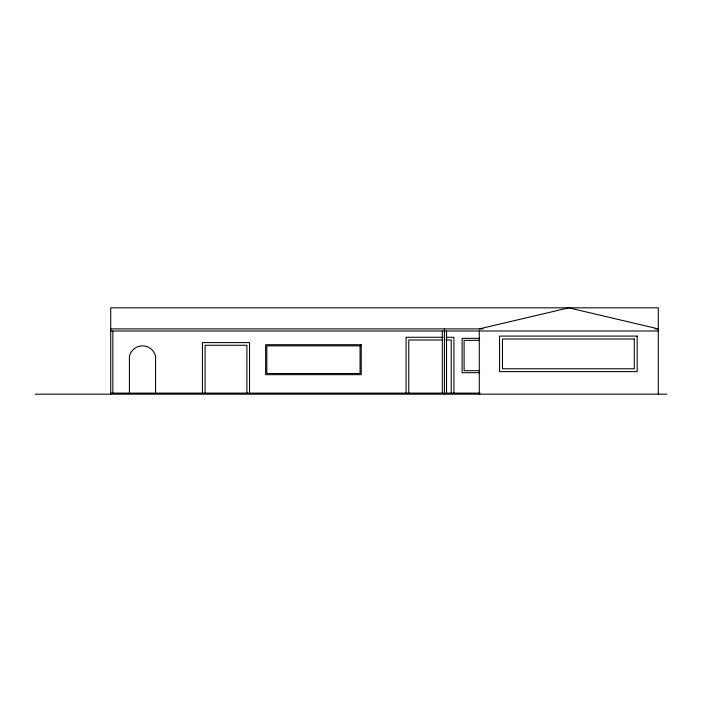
<?xml version="1.0" encoding="UTF-8"?>
<svg xmlns="http://www.w3.org/2000/svg" width="702" height="702" viewBox="0 0 702 702"><rect width="100%" height="100%" fill="white"/><g stroke="black" fill="none" stroke-linecap="round" stroke-linejoin="round"><path stroke-width="1.05" d="M479.282 328.887L568.787 307.827L658.292 328.887L655.001 328.887M110.732 328.887L483.073 328.887M110.732 330.993L658.292 330.993M443.041 337.285L406.063 337.285L406.063 393.12M446.305 337.285L453.922 337.285L453.922 393.12M479.65 338.346L462.118 338.346L462.118 372.692L479.65 372.692M442.514 339.979L408.757 339.979L408.757 393.12M445.779 339.979L451.228 339.979L451.228 393.12M479.352 340.338L464.11 340.338L464.11 370.691L479.352 370.691M110.732 393.12L480.08 393.12M35.1 394.173L666.9 394.173M658.292 394.173L658.292 307.827L110.732 307.827L110.732 394.173M479.282 330.993L479.282 394.173M446.533 330.993L446.533 393.12M444.427 328.887L444.427 394.173M442.321 330.993L442.321 393.12M249.552 393.12L249.552 342.611L202.422 342.611L202.422 393.12M246.902 393.12L246.902 345.27L205.081 345.27L205.081 393.12M155.59 393.12L155.59 356.379A13.408 13.408 0 0 0 129.405 356.379L129.405 393.12M112.838 330.993L112.838 393.12M637.17 336.091L499.578 336.091L499.578 371.639L637.17 371.639L637.17 336.091M634.283 338.978L502.465 338.978L502.465 368.761L634.283 368.761L634.283 338.978M361.232 344.708L265.646 344.708L265.646 374.675L361.232 374.675L361.232 344.708M360.065 345.867L266.813 345.867L266.813 373.508L360.065 373.508L360.065 345.867"/></g></svg>
